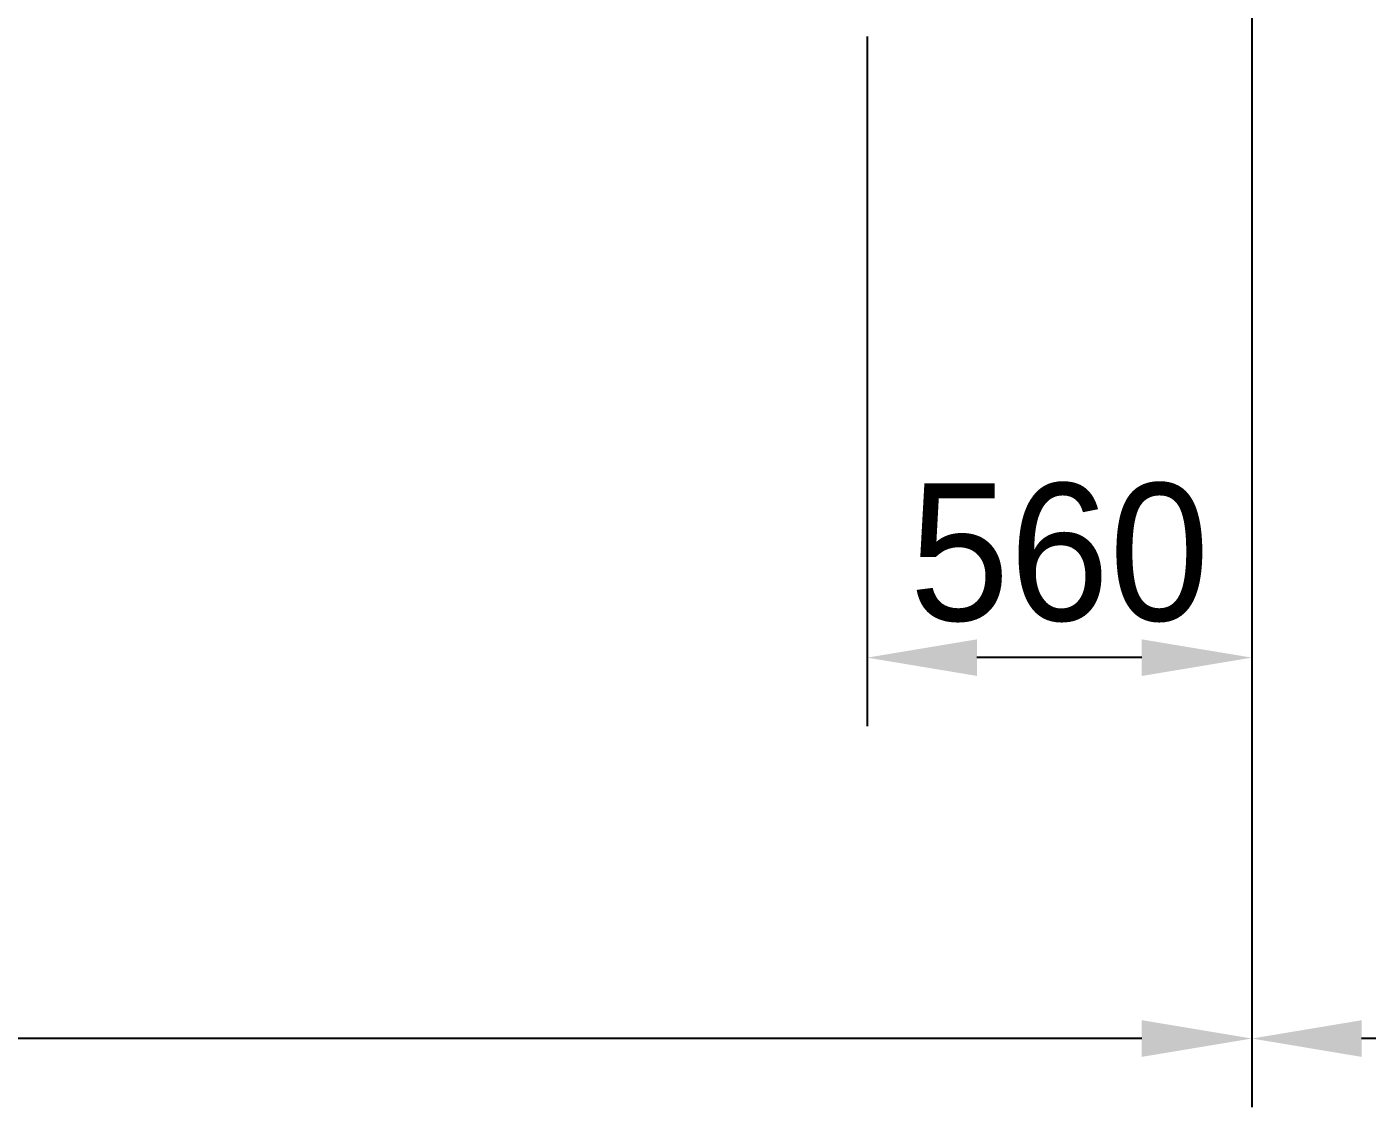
# Model space of a CAD drawing. Header units: inches. Extents: x 0 to 77285, y -118 to 40065.
# Drawn here: x 23491 to 25443, y 13376 to 14950 of the extents above; entities that cross this region are included whole.
import ezdxf

# ---------------------------------------------------------------- set-up
doc = ezdxf.new("R2010")
doc.units = ezdxf.units.IN
doc.header["$LTSCALE"] = 5
doc.header["$MEASUREMENT"] = 0
doc.styles.add('SCI', font='')
doc.styles.get('SCI').set_extended_font_data('Gulim')
doc.dimstyles.new('SCH', dxfattribs={"dimtxt": 2.5, "dimasz": 2, "dimexe": 1.25, "dimexo": 0.625, "dimtad": 1, "dimdec": 8, "dimtxsty": 'SCI', "dimcen": 2.5, "dimclrd": 4, "dimclre": 4, "dimclrt": 7, "dimadec": 8, "dimazin": 2, "dimtfac": 1, "dimtdec": 8, "dimtmove": 0, "dimatfit": 3, "dimfxl": 1, "dimarcsym": 0})

# ---------------------------------------------------------------- blocks, each defined once
blk = doc.blocks.new('*D386')
at = {"color": 4, "lineweight": -2, "transparency": 16777216}
for p, q in [((25274.6, 16443.1), (25274.6, 13376.2)), ((36974.6, 16443.6), (36974.6, 13376.2)), ((36814.6, 13476.2), (25434.6, 13476.2))]:
    blk.add_line(p, q, dxfattribs=at)
at = {"color": 4, "transparency": 16777216}
for points in [[(25434.6, 13502.9), (25434.6, 13449.5), (25274.6, 13476.2)], [(36814.6, 13502.9), (36814.6, 13449.5), (36974.6, 13476.2)]]:
    blk.add_solid(points, dxfattribs=at)
at = {"layer": 'Defpoints', "color": 0, "transparency": 16777216}
for p in [(25274.6, 16493.1), (36974.6, 16493.6), (25274.6, 13476.2)]:
    blk.add_point(p, dxfattribs=at)
at = {"color": 7, "transparency": 16777216, "insert": (31124.6, 13629), "char_height": 200, "attachment_point": 5, "style": 'SCI'}
blk.add_mtext('11700', dxfattribs=at)
blk = doc.blocks.new('*D387')
at = {"color": 4, "lineweight": -2, "transparency": 16777216}
for p, q in [((17864.6, 16443.1), (17864.6, 13376.2)), ((25274.6, 16443.6), (25274.6, 13376.2)), ((25114.6, 13476.2), (18024.6, 13476.2))]:
    blk.add_line(p, q, dxfattribs=at)
at = {"color": 4, "transparency": 16777216}
for points in [[(18024.6, 13502.9), (18024.6, 13449.5), (17864.6, 13476.2)], [(25114.6, 13502.9), (25114.6, 13449.5), (25274.6, 13476.2)]]:
    blk.add_solid(points, dxfattribs=at)
at = {"layer": 'Defpoints', "color": 0, "transparency": 16777216}
for p in [(17864.6, 16493.1), (25274.6, 16493.6), (17864.6, 13476.2)]:
    blk.add_point(p, dxfattribs=at)
at = {"color": 7, "transparency": 16777216, "insert": (21569.6, 13629), "char_height": 200, "attachment_point": 5, "style": 'SCI'}
blk.add_mtext('7410', dxfattribs=at)
blk = doc.blocks.new('*D392')
at = {"color": 4, "lineweight": -2, "transparency": 16777216}
for p, q in [((25274.6, 16443.1), (25274.6, 13930.9)), ((24714.6, 14935.6), (24714.6, 13930.9)), ((25114.6, 14030.9), (24874.6, 14030.9))]:
    blk.add_line(p, q, dxfattribs=at)
at = {"color": 4, "transparency": 16777216}
for points in [[(24874.6, 14057.5), (24874.6, 14004.2), (24714.6, 14030.9)], [(25114.6, 14057.5), (25114.6, 14004.2), (25274.6, 14030.9)]]:
    blk.add_solid(points, dxfattribs=at)
at = {"layer": 'Defpoints', "color": 0, "transparency": 16777216}
for p in [(25274.6, 16493.1), (24714.6, 14985.6), (24714.6, 14030.9)]:
    blk.add_point(p, dxfattribs=at)
at = {"color": 7, "transparency": 16777216, "insert": (24994.6, 14183.4), "char_height": 200, "attachment_point": 5, "style": 'SCI'}
blk.add_mtext('560', dxfattribs=at)

msp = doc.modelspace()

# ---------------------------------------------------------------- dimensions: what is measured, and where the dimension line sits
for base, p1, p2, picture, middle in [((17864.6497808981, 13476.1989639931), (25274.6497808981, 16493.5504762947), (17864.6497808981, 16493.0504762947), '*D387', (21569.6497808981, 13628.9952356309)), ((24714.6497808981, 14030.8665469344), (25274.6497808981, 16493.0504762947), (24714.6497808981, 14985.5504762947), '*D392', (24994.6497808981, 14183.3965069877)), ((25274.6497808981, 13476.1989639931), (36974.6497808981, 16493.5504762947), (25274.6497808981, 16493.0504762947), '*D386', (31124.6497808981, 13628.9952356309))]:
    dim = msp.add_linear_dim(base=base, p1=p1, p2=p2, dimstyle='SCH', override={"dimscale": 80})
    dim.commit()
    dim.dimension.update_dxf_attribs({"geometry": picture, "text_midpoint": middle})

doc.saveas('drawing.dxf')
